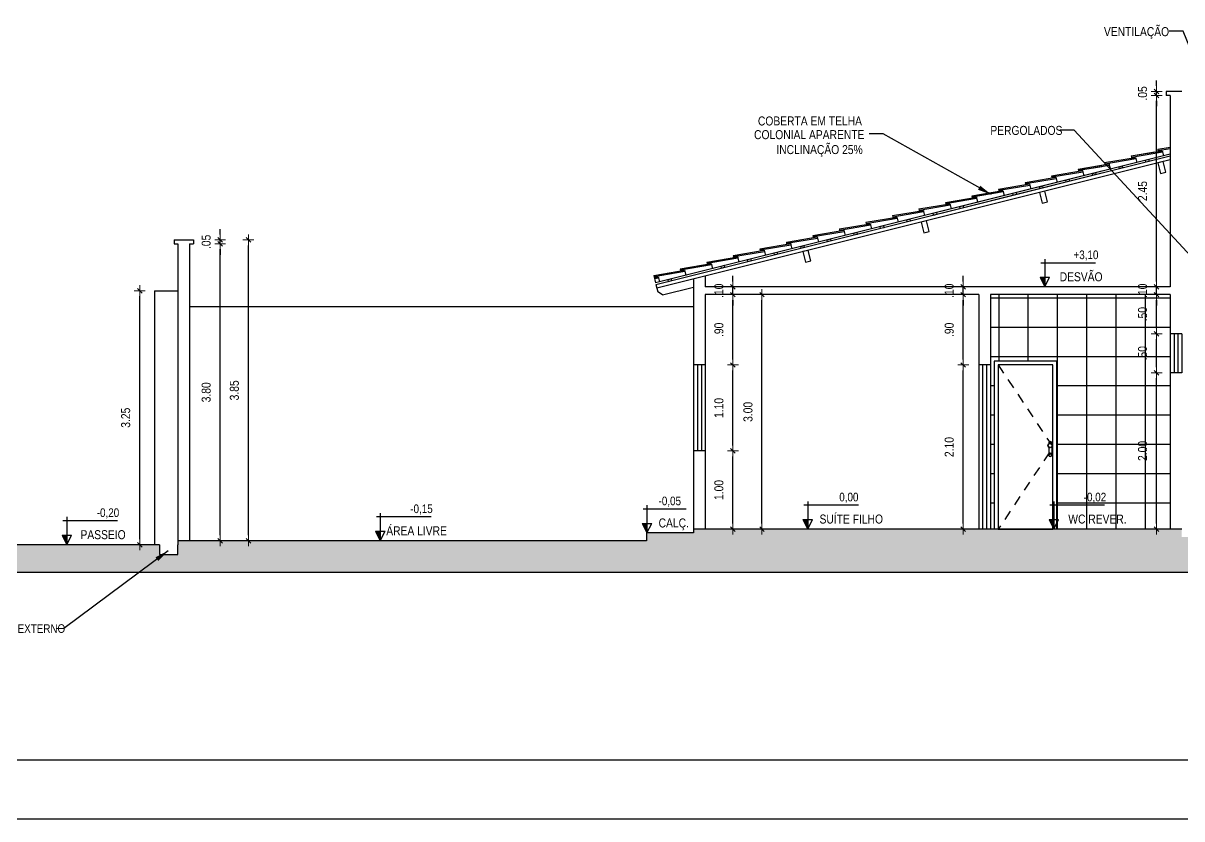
# Model space of a CAD drawing. Extents: x -415 to -176, y -135 to 749.
# Drawn here: x -387.87 to -373.03, y 704.33 to 714.51 of the extents above; entities that cross this region are included whole.
import ezdxf
from ezdxf.enums import TextEntityAlignment as Align

# ---------------------------------------------------------------- set-up
doc = ezdxf.new("R2010")
doc.units = 0
doc.header["$MEASUREMENT"] = 0
doc.header["$PDSIZE"] = -5
doc.linetypes.add('HIDDEN2', pattern=[0.1875, 0.125, -0.0625])
doc.layers.get('0').update_dxf_attribs({"linetype": 'CONTINUOUS'})
doc.layers.get('Defpoints').update_dxf_attribs({"linetype": 'CONTINUOUS'})
for name, color, linetype in [('A-PEN-08', 8, 'CONTINUOUS'), ('A-PEN-09', 9, 'CONTINUOUS'), ('E-pen-y', 2, 'CONTINUOUS'), ('E-txt-g', 3, 'CONTINUOUS'), ('TELHA', 3, 'CONTINUOUS'), ('TEXTO3', 4, 'CONTINUOUS')]:
    doc.layers.add(name, color=color, linetype=linetype)
for name, color, linetype, lineweight in [('E-Cta-W', 7, 'CONTINUOUS', 20), ('E-Pen-C', 4, 'CONTINUOUS', 15), ('E-Pen-G', 3, 'CONTINUOUS', 30), ('E-Txt-W', 7, 'CONTINUOUS', 20)]:
    doc.layers.add(name, color=color, linetype=linetype, lineweight=lineweight)
doc.styles.add('F2', font='swissc.ttf')
doc.styles.add('REG60', font='romans.shx', dxfattribs={"width": 0.8, "height": 0.15})
doc.styles.add('REG80', font='romans.shx', dxfattribs={"width": 0.8, "height": 0.2})
doc.dimstyles.new('DIMENSION-1', dxfattribs={"dimtxt": 0.11, "dimasz": 0.07, "dimexe": 1, "dimexo": 0, "dimgap": 0.12, "dimtad": 1, "dimzin": 7, "dimdsep": 46, "dimtxsty": 'F2', "dimblk1": 'TRACO', "dimblk2": 'TRACO', "dimsah": 1, "dimcen": 1, "dimse1": 1, "dimse2": 1, "dimclrd": 256, "dimclre": 256, "dimclrt": 6, "dimadec": 0, "dimazin": 0, "dimtfac": 1, "dimtix": 1, "dimtmove": 2, "dimatfit": 3, "dimldrblk": 'TRACO', "dimfxl": 1, "dimtolj": 1, "dimtzin": 0, "dimarcsym": 0})
doc.dimstyles.get("Standard").update_dxf_attribs({"dimtxt": 0.18, "dimasz": 0.18, "dimexe": 0.18, "dimexo": 0.0625, "dimgap": 0.09, "dimtad": 0, "dimtih": 1, "dimtoh": 1, "dimdec": 4, "dimzin": 0, "dimdsep": 46, "dimtxsty": 'Standard', "dimcen": 0.09, "dimadec": 0, "dimazin": 0, "dimtfac": 1, "dimtdec": 4, "dimtofl": 0, "dimtmove": 0, "dimatfit": 3, "dimfxl": 1, "dimtolj": 1, "dimtzin": 0, "dimarcsym": 0})

# ---------------------------------------------------------------- blocks, each defined once
blk = doc.blocks.new('TXT-AMB75')
at = {"layer": 'E-txt-g', "style": 'REG80', "width": 0.8, "flags": 8}
blk.add_attdef('TXT', text='', height=0.2, dxfattribs=at).set_placement((0.005, 0.296), align=Align.CENTER)
at = {"layer": 'E-Txt-W', "style": 'REG60', "width": 0.8, "flags": 8}
blk.add_attdef('TXT', text='', height=0.15, dxfattribs=at).set_placement((0.005, 0.027), align=Align.CENTER)
blk = doc.blocks.new('TRACO')
at = {"layer": 'E-Pen-C'}
for p, q in [((-1, 0), (1, 0)), ((0, 1), (0, -1))]:
    blk.add_line(p, q, dxfattribs=at)
at = {"layer": 'E-Pen-G'}
blk.add_line((-0.42, -0.42), (0.42, 0.42), dxfattribs=at)
blk = doc.blocks.new('*D476')
at = {"color": 4, "lineweight": -2}
blk.add_line((-385.344, 707.96), (-385.344, 711.62), dxfattribs=at)
at = {"layer": 'Defpoints', "color": 0, "linetype": 'Continuous'}
for p in [(-385.735, 711.69), (-385.344, 711.69), (-385.735, 707.89)]:
    blk.add_point(p, dxfattribs=at)
at = {"color": 4, "linetype": 'Continuous', "lineweight": -2, "xscale": 0.07, "yscale": 0.07, "zscale": 0.07}
for p, rotation in [((-385.344, 711.69), 90), ((-385.344, 707.89), 270)]:
    blk.add_blockref('TRACO', p, dxfattribs=dict(at, rotation=rotation))
at = {"color": 4, "linetype": 'Continuous', "insert": (-385.523, 709.79), "char_height": 0.115, "attachment_point": 5, "rotation": 90, "style": 'F2'}
blk.add_mtext('\\A1;3.80', dxfattribs=at)
blk = doc.blocks.new('*D477')
at = {"color": 4, "lineweight": -2}
for p, q in [((-385.344, 711.81), (-385.344, 711.88)), ((-385.344, 711.69), (-385.344, 711.74)), ((-385.344, 711.62), (-385.344, 711.55))]:
    blk.add_line(p, q, dxfattribs=at)
at = {"layer": 'Defpoints', "color": 0, "linetype": 'Continuous'}
for p in [(-385.685, 711.74), (-385.344, 711.74), (-385.735, 711.69)]:
    blk.add_point(p, dxfattribs=at)
at = {"color": 4, "linetype": 'Continuous', "lineweight": -2, "xscale": 0.07, "yscale": 0.07, "zscale": 0.07}
for p, rotation in [((-385.344, 711.74), 270), ((-385.344, 711.69), 90)]:
    blk.add_blockref('TRACO', p, dxfattribs=dict(at, rotation=rotation))
at = {"color": 4, "linetype": 'Continuous', "insert": (-385.523, 711.715), "char_height": 0.115, "attachment_point": 5, "rotation": 90, "style": 'F2'}
blk.add_mtext('\\A1;.05', dxfattribs=at)
blk = doc.blocks.new('*D478')
at = {"color": 4, "lineweight": -2}
blk.add_line((-384.983, 707.96), (-384.983, 711.67), dxfattribs=at)
at = {"layer": 'Defpoints', "color": 0, "linetype": 'Continuous'}
for p in [(-385.685, 711.74), (-384.983, 711.74), (-385.735, 707.89)]:
    blk.add_point(p, dxfattribs=at)
at = {"color": 4, "linetype": 'Continuous', "lineweight": -2, "xscale": 0.07, "yscale": 0.07, "zscale": 0.07}
for p, rotation in [((-384.983, 711.74), 90), ((-384.983, 707.89), 270)]:
    blk.add_blockref('TRACO', p, dxfattribs=dict(at, rotation=rotation))
at = {"color": 4, "linetype": 'Continuous', "insert": (-385.162, 709.815), "char_height": 0.115, "attachment_point": 5, "rotation": 90, "style": 'F2'}
blk.add_mtext('\\A1;3.85', dxfattribs=at)
blk = doc.blocks.new('*D479')
at = {"color": 4, "lineweight": -2}
blk.add_line((-386.374, 707.91), (-386.374, 711.02), dxfattribs=at)
at = {"layer": 'Defpoints', "color": 0, "linetype": 'Continuous'}
for p in [(-386.374, 711.09), (-386.185, 711.09), (-386.185, 707.84)]:
    blk.add_point(p, dxfattribs=at)
at = {"color": 4, "linetype": 'Continuous', "lineweight": -2, "xscale": 0.07, "yscale": 0.07, "zscale": 0.07}
for p, rotation in [((-386.374, 711.09), 90), ((-386.374, 707.84), 270)]:
    blk.add_blockref('TRACO', p, dxfattribs=dict(at, rotation=rotation))
at = {"color": 4, "linetype": 'Continuous', "insert": (-386.553, 709.465), "char_height": 0.115, "attachment_point": 5, "rotation": 90, "style": 'F2'}
blk.add_mtext('\\A1;3.25', dxfattribs=at)
blk = doc.blocks.new('*D480')
at = {"color": 4, "lineweight": -2}
blk.add_line((-378.781, 708.11), (-378.781, 708.97), dxfattribs=at)
at = {"layer": 'Defpoints', "color": 0, "linetype": 'Continuous'}
for p in [(-379.135, 709.04), (-378.781, 709.04), (-379.135, 708.04)]:
    blk.add_point(p, dxfattribs=at)
at = {"color": 4, "linetype": 'Continuous', "lineweight": -2, "xscale": 0.07, "yscale": 0.07, "zscale": 0.07}
for p, rotation in [((-378.781, 709.04), 90), ((-378.781, 708.04), 270)]:
    blk.add_blockref('TRACO', p, dxfattribs=dict(at, rotation=rotation))
at = {"color": 4, "linetype": 'Continuous', "insert": (-378.96, 708.54), "char_height": 0.115, "attachment_point": 5, "rotation": 90, "style": 'F2'}
blk.add_mtext('\\A1;1.00', dxfattribs=at)
blk = doc.blocks.new('*D481')
at = {"color": 4, "lineweight": -2}
blk.add_line((-378.781, 709.11), (-378.781, 710.07), dxfattribs=at)
at = {"layer": 'Defpoints', "color": 0, "linetype": 'Continuous'}
for p in [(-379.135, 710.14), (-378.781, 710.14), (-379.135, 709.04)]:
    blk.add_point(p, dxfattribs=at)
at = {"color": 4, "linetype": 'Continuous', "lineweight": -2, "xscale": 0.07, "yscale": 0.07, "zscale": 0.07}
for p, rotation in [((-378.781, 710.14), 90), ((-378.781, 709.04), 270)]:
    blk.add_blockref('TRACO', p, dxfattribs=dict(at, rotation=rotation))
at = {"color": 4, "linetype": 'Continuous', "insert": (-378.96, 709.59), "char_height": 0.115, "attachment_point": 5, "rotation": 90, "style": 'F2'}
blk.add_mtext('\\A1;1.10', dxfattribs=at)
blk = doc.blocks.new('*D482')
at = {"color": 4, "lineweight": -2}
blk.add_line((-378.781, 710.21), (-378.781, 710.97), dxfattribs=at)
at = {"layer": 'Defpoints', "color": 0, "linetype": 'Continuous'}
for p in [(-379.135, 711.04), (-378.781, 711.04), (-379.135, 710.14)]:
    blk.add_point(p, dxfattribs=at)
at = {"color": 4, "linetype": 'Continuous', "lineweight": -2, "xscale": 0.07, "yscale": 0.07, "zscale": 0.07}
for p, rotation in [((-378.781, 711.04), 90), ((-378.781, 710.14), 270)]:
    blk.add_blockref('TRACO', p, dxfattribs=dict(at, rotation=rotation))
at = {"color": 4, "linetype": 'Continuous', "insert": (-378.96, 710.59), "char_height": 0.115, "attachment_point": 5, "rotation": 90, "style": 'F2'}
blk.add_mtext('\\A1;.90', dxfattribs=at)
blk = doc.blocks.new('*D483')
at = {"color": 4, "lineweight": -2}
for p, q in [((-378.781, 711.21), (-378.781, 711.28)), ((-378.781, 711.04), (-378.781, 711.14)), ((-378.781, 710.97), (-378.781, 710.9))]:
    blk.add_line(p, q, dxfattribs=at)
at = {"layer": 'Defpoints', "color": 0, "linetype": 'Continuous'}
for p in [(-379.135, 711.14), (-378.781, 711.14), (-379.135, 711.04)]:
    blk.add_point(p, dxfattribs=at)
at = {"color": 4, "linetype": 'Continuous', "lineweight": -2, "xscale": 0.07, "yscale": 0.07, "zscale": 0.07}
for p, rotation in [((-378.781, 711.14), 270), ((-378.781, 711.04), 90)]:
    blk.add_blockref('TRACO', p, dxfattribs=dict(at, rotation=rotation))
at = {"color": 4, "linetype": 'Continuous', "insert": (-378.96, 711.09), "char_height": 0.115, "attachment_point": 5, "rotation": 90, "style": 'F2'}
blk.add_mtext('\\A1;.10', dxfattribs=at)
blk = doc.blocks.new('*D484')
at = {"color": 4, "lineweight": -2}
blk.add_line((-378.409, 708.11), (-378.409, 710.97), dxfattribs=at)
at = {"layer": 'Defpoints', "color": 0, "linetype": 'Continuous'}
for p in [(-379.135, 711.04), (-378.409, 711.04), (-379.135, 708.04)]:
    blk.add_point(p, dxfattribs=at)
at = {"color": 4, "linetype": 'Continuous', "lineweight": -2, "xscale": 0.07, "yscale": 0.07, "zscale": 0.07}
for p, rotation in [((-378.409, 711.04), 90), ((-378.409, 708.04), 270)]:
    blk.add_blockref('TRACO', p, dxfattribs=dict(at, rotation=rotation))
at = {"color": 4, "linetype": 'Continuous', "insert": (-378.588, 709.54), "char_height": 0.115, "attachment_point": 5, "rotation": 90, "style": 'F2'}
blk.add_mtext('\\A1;3.00', dxfattribs=at)
blk = doc.blocks.new('*D485')
at = {"color": 4, "lineweight": -2}
blk.add_line((-375.833, 708.11), (-375.833, 710.07), dxfattribs=at)
at = {"layer": 'Defpoints', "color": 0, "linetype": 'Continuous'}
for p in [(-375.833, 710.14), (-375.635, 710.14), (-375.635, 708.04)]:
    blk.add_point(p, dxfattribs=at)
at = {"color": 4, "linetype": 'Continuous', "lineweight": -2, "xscale": 0.07, "yscale": 0.07, "zscale": 0.07}
for p, rotation in [((-375.833, 710.14), 90), ((-375.833, 708.04), 270)]:
    blk.add_blockref('TRACO', p, dxfattribs=dict(at, rotation=rotation))
at = {"color": 4, "linetype": 'Continuous', "insert": (-376.012, 709.09), "char_height": 0.115, "attachment_point": 5, "rotation": 90, "style": 'F2'}
blk.add_mtext('\\A1;2.10', dxfattribs=at)
blk = doc.blocks.new('*D486')
at = {"color": 4, "lineweight": -2}
blk.add_line((-375.833, 710.21), (-375.833, 710.97), dxfattribs=at)
at = {"layer": 'Defpoints', "color": 0, "linetype": 'Continuous'}
for p in [(-375.833, 711.04), (-375.635, 711.04), (-375.635, 710.14)]:
    blk.add_point(p, dxfattribs=at)
at = {"color": 4, "linetype": 'Continuous', "lineweight": -2, "xscale": 0.07, "yscale": 0.07, "zscale": 0.07}
for p, rotation in [((-375.833, 711.04), 90), ((-375.833, 710.14), 270)]:
    blk.add_blockref('TRACO', p, dxfattribs=dict(at, rotation=rotation))
at = {"color": 4, "linetype": 'Continuous', "insert": (-376.012, 710.59), "char_height": 0.115, "attachment_point": 5, "rotation": 90, "style": 'F2'}
blk.add_mtext('\\A1;.90', dxfattribs=at)
blk = doc.blocks.new('*D487')
at = {"color": 4, "lineweight": -2}
for p, q in [((-375.833, 711.21), (-375.833, 711.28)), ((-375.833, 711.04), (-375.833, 711.14)), ((-375.833, 710.97), (-375.833, 710.9))]:
    blk.add_line(p, q, dxfattribs=at)
at = {"layer": 'Defpoints', "color": 0, "linetype": 'Continuous'}
for p in [(-375.833, 711.14), (-375.635, 711.14), (-375.635, 711.04)]:
    blk.add_point(p, dxfattribs=at)
at = {"color": 4, "linetype": 'Continuous', "lineweight": -2, "xscale": 0.07, "yscale": 0.07, "zscale": 0.07}
for p, rotation in [((-375.833, 711.14), 270), ((-375.833, 711.04), 90)]:
    blk.add_blockref('TRACO', p, dxfattribs=dict(at, rotation=rotation))
at = {"color": 4, "linetype": 'Continuous', "insert": (-376.012, 711.09), "char_height": 0.115, "attachment_point": 5, "rotation": 90, "style": 'F2'}
blk.add_mtext('\\A1;.10', dxfattribs=at)
blk = doc.blocks.new('*D488')
at = {"color": 4, "lineweight": -2}
blk.add_line((-373.358, 708.11), (-373.358, 709.97), dxfattribs=at)
at = {"layer": 'Defpoints', "color": 0, "linetype": 'Continuous'}
for p in [(-373.358, 710.04), (-373.185, 710.04), (-373.185, 708.04)]:
    blk.add_point(p, dxfattribs=at)
at = {"color": 4, "linetype": 'Continuous', "lineweight": -2, "xscale": 0.07, "yscale": 0.07, "zscale": 0.07}
for p, rotation in [((-373.358, 710.04), 90), ((-373.358, 708.04), 270)]:
    blk.add_blockref('TRACO', p, dxfattribs=dict(at, rotation=rotation))
at = {"color": 4, "linetype": 'Continuous', "insert": (-373.537, 709.04), "char_height": 0.115, "attachment_point": 5, "rotation": 90, "style": 'F2'}
blk.add_mtext('\\A1;2.00', dxfattribs=at)
blk = doc.blocks.new('*D489')
at = {"color": 4, "lineweight": -2}
blk.add_line((-373.358, 710.11), (-373.358, 710.47), dxfattribs=at)
at = {"layer": 'Defpoints', "color": 0, "linetype": 'Continuous'}
for p in [(-373.358, 710.54), (-373.185, 710.54), (-373.185, 710.04)]:
    blk.add_point(p, dxfattribs=at)
at = {"color": 4, "linetype": 'Continuous', "lineweight": -2, "xscale": 0.07, "yscale": 0.07, "zscale": 0.07}
for p, rotation in [((-373.358, 710.54), 90), ((-373.358, 710.04), 270)]:
    blk.add_blockref('TRACO', p, dxfattribs=dict(at, rotation=rotation))
at = {"color": 4, "linetype": 'Continuous', "insert": (-373.537, 710.29), "char_height": 0.115, "attachment_point": 5, "rotation": 90, "style": 'F2'}
blk.add_mtext('\\A1;.50', dxfattribs=at)
blk = doc.blocks.new('*D490')
at = {"color": 4, "lineweight": -2}
blk.add_line((-373.358, 710.61), (-373.358, 710.97), dxfattribs=at)
at = {"layer": 'Defpoints', "color": 0, "linetype": 'Continuous'}
for p in [(-373.358, 711.04), (-373.185, 711.04), (-373.185, 710.54)]:
    blk.add_point(p, dxfattribs=at)
at = {"color": 4, "linetype": 'Continuous', "lineweight": -2, "xscale": 0.07, "yscale": 0.07, "zscale": 0.07}
for p, rotation in [((-373.358, 711.04), 90), ((-373.358, 710.54), 270)]:
    blk.add_blockref('TRACO', p, dxfattribs=dict(at, rotation=rotation))
at = {"color": 4, "linetype": 'Continuous', "insert": (-373.537, 710.79), "char_height": 0.115, "attachment_point": 5, "rotation": 90, "style": 'F2'}
blk.add_mtext('\\A1;.50', dxfattribs=at)
blk = doc.blocks.new('*D491')
at = {"color": 4, "lineweight": -2}
for p, q in [((-373.358, 711.21), (-373.358, 711.28)), ((-373.358, 711.04), (-373.358, 711.14)), ((-373.358, 710.97), (-373.358, 710.9))]:
    blk.add_line(p, q, dxfattribs=at)
at = {"layer": 'Defpoints', "color": 0, "linetype": 'Continuous'}
for p in [(-373.358, 711.14), (-373.185, 711.14), (-373.185, 711.04)]:
    blk.add_point(p, dxfattribs=at)
at = {"color": 4, "linetype": 'Continuous', "lineweight": -2, "xscale": 0.07, "yscale": 0.07, "zscale": 0.07}
for p, rotation in [((-373.358, 711.14), 270), ((-373.358, 711.04), 90)]:
    blk.add_blockref('TRACO', p, dxfattribs=dict(at, rotation=rotation))
at = {"color": 4, "linetype": 'Continuous', "insert": (-373.537, 711.09), "char_height": 0.115, "attachment_point": 5, "rotation": 90, "style": 'F2'}
blk.add_mtext('\\A1;.10', dxfattribs=at)
blk = doc.blocks.new('*D492')
at = {"color": 4, "lineweight": -2}
blk.add_line((-373.358, 711.21), (-373.358, 713.52), dxfattribs=at)
at = {"layer": 'Defpoints', "color": 0, "linetype": 'Continuous'}
for p in [(-373.358, 713.59), (-373.235, 713.59), (-373.185, 711.14)]:
    blk.add_point(p, dxfattribs=at)
at = {"color": 4, "linetype": 'Continuous', "lineweight": -2, "xscale": 0.07, "yscale": 0.07, "zscale": 0.07}
for p, rotation in [((-373.358, 713.59), 90), ((-373.358, 711.14), 270)]:
    blk.add_blockref('TRACO', p, dxfattribs=dict(at, rotation=rotation))
at = {"color": 4, "linetype": 'Continuous', "insert": (-373.537, 712.365), "char_height": 0.115, "attachment_point": 5, "rotation": 90, "style": 'F2'}
blk.add_mtext('\\A1;2.45', dxfattribs=at)
blk = doc.blocks.new('*D493')
at = {"color": 4, "lineweight": -2}
for p, q in [((-373.358, 713.71), (-373.358, 713.78)), ((-373.358, 713.59), (-373.358, 713.64)), ((-373.358, 713.52), (-373.358, 713.45))]:
    blk.add_line(p, q, dxfattribs=at)
at = {"layer": 'Defpoints', "color": 0, "linetype": 'Continuous'}
for p in [(-373.358, 713.64), (-373.235, 713.64), (-373.235, 713.59)]:
    blk.add_point(p, dxfattribs=at)
at = {"color": 4, "linetype": 'Continuous', "lineweight": -2, "xscale": 0.07, "yscale": 0.07, "zscale": 0.07}
for p, rotation in [((-373.358, 713.64), 270), ((-373.358, 713.59), 90)]:
    blk.add_blockref('TRACO', p, dxfattribs=dict(at, rotation=rotation))
at = {"color": 4, "linetype": 'Continuous', "insert": (-373.537, 713.615), "char_height": 0.115, "attachment_point": 5, "rotation": 90, "style": 'F2'}
blk.add_mtext('\\A1;.05', dxfattribs=at)

msp = doc.modelspace()

# ---------------------------------------------------------------- hatches: boundary and pattern name
h = msp.add_hatch()
h.set_pattern_fill('ANSI37,_O', color=8, scale=3, angle=45)
h.set_pattern_definition([(90, (0, 0), (-0.375, 6e-17), []), (180, (0, 0), (-6e-17, -0.375), [])])
h.paths.add_polyline_path([(-373.185, 710.54), (-373.185, 711.04), (-375.485, 711.04), (-375.485, 710.14), (-375.485, 708.04), (-375.435, 708.04), (-375.435, 710.19), (-374.635, 710.19), (-374.635, 708.162), (-374.612, 708.162), (-374.635, 708.116), (-374.635, 708.04), (-373.185, 708.04), (-373.185, 710.04)])
h.paths.add_polyline_path([(-374.492, 708.078), (-373.739, 708.078), (-373.739, 708.259), (-374.492, 708.259)], flags=24)
h.paths.add_polyline_path([(-374.331, 708.34), (-373.962, 708.34), (-373.962, 708.538), (-374.331, 708.538)], flags=24)
h.paths.add_polyline_path([(-373.416, 708.877), (-373.416, 709.202), (-373.657, 709.202), (-373.657, 708.877)], flags=24)
h.paths.add_polyline_path([(-373.416, 710.163), (-373.416, 710.411), (-373.657, 710.411), (-373.657, 710.163)], flags=24)
h.paths.add_polyline_path([(-373.416, 710.663), (-373.416, 710.911), (-373.657, 710.911), (-373.657, 710.663)], flags=24)
h.paths.add_polyline_path([(-373.416, 710.963), (-373.416, 711.211), (-373.657, 711.211), (-373.657, 710.963)], flags=9)
at = {"layer": 'A-PEN-09'}
h = msp.add_hatch(dxfattribs=at)
h.set_pattern_fill('ANSI38', color=8, scale=0.25, style=0)
h.set_pattern_definition([(45, (41.495257, 135.842973), (-0.0220970869, 0.0220970869), []), (135, (41.495257, 135.842973), (-0.0662912607, 0.0220970869), [0.078125, -0.046875])])
h.paths.add_polyline_path([(-385.885, 707.89), (-385.885, 707.716), (-386.12, 707.716), (-386.12, 707.84), (-388.685, 707.84), (-388.685, 707.74), (-393.685, 707.74), (-393.685, 707.59), (-394.466, 707.59), (-394.466, 707.49), (-360.69, 707.49), (-360.69, 707.89), (-364.585, 707.89), (-364.585, 707.99), (-365.185, 707.99), (-365.185, 708.04), (-372.035, 708.04), (-372.035, 707.94), (-373.035, 707.94), (-373.035, 708.04), (-379.285, 708.04), (-379.298, 707.99), (-379.885, 707.99), (-379.885, 707.89)])

# ---------------------------------------------------------------- linework, layer by layer
for p, q in [((-374.838, 711.449), (-374.139, 711.449)), ((-374.788, 711.495), (-374.788, 711.14)), ((-374.849, 711.262), (-374.788, 711.14)), ((-374.849, 711.262), (-374.727, 711.262)), ((-374.788, 711.14), (-374.727, 711.262)), ((-379.881, 708.345), (-379.881, 707.99)), ((-377.874, 708.349), (-377.174, 708.349)), ((-377.824, 708.395), (-377.824, 708.04)), ((-374.723, 708.349), (-374.024, 708.349)), ((-374.673, 708.395), (-374.673, 708.04)), ((-387.307, 708.195), (-387.307, 707.84)), ((-383.344, 708.199), (-382.644, 708.199)), ((-383.294, 708.245), (-383.294, 707.89)), ((-379.93, 708.299), (-379.38, 708.299)), ((-387.356, 708.149), (-386.657, 708.149)), ((-379.942, 708.112), (-379.881, 707.99)), ((-379.942, 708.112), (-379.82, 708.112)), ((-379.881, 707.99), (-379.82, 708.112)), ((-377.885, 708.162), (-377.824, 708.04)), ((-377.885, 708.162), (-377.763, 708.162)), ((-377.824, 708.04), (-377.763, 708.162)), ((-374.734, 708.162), (-374.673, 708.04)), ((-374.734, 708.162), (-374.612, 708.162)), ((-374.673, 708.04), (-374.612, 708.162)), ((-387.368, 707.962), (-387.307, 707.84)), ((-387.368, 707.962), (-387.246, 707.962)), ((-387.307, 707.84), (-387.246, 707.962)), ((-383.355, 708.012), (-383.294, 707.89)), ((-383.355, 708.012), (-383.233, 708.012)), ((-383.294, 707.89), (-383.233, 708.012))]:
    msp.add_line(p, q)
at = {"color": 8, "linetype": 'Continuous'}
msp.add_line((-394.466, 707.49), (-360.69, 707.49), dxfattribs=at)
at = {"color": 2}
msp.add_lwpolyline([(-414.88, 704.332), (-345.8, 704.332), (-345.8, 748.882), (-414.88, 748.882)], close=True, dxfattribs=at)
at = {"color": 5, "linetype": 'Continuous'}
msp.add_lwpolyline([(-413.005, 748.132), (-346.55, 748.132), (-346.55, 705.082), (-413.005, 705.082)], close=True, dxfattribs=at)
for points in [[(-374.849, 711.262), (-374.788, 711.262), (-374.788, 711.14)], [(-379.942, 708.112), (-379.881, 708.112), (-379.881, 707.99)], [(-377.885, 708.162), (-377.824, 708.162), (-377.824, 708.04)], [(-374.734, 708.162), (-374.673, 708.162), (-374.673, 708.04)], [(-387.368, 707.962), (-387.307, 707.962), (-387.307, 707.84)], [(-383.355, 708.012), (-383.294, 708.012), (-383.294, 707.89)]]:
    msp.add_solid(points)
at = {"layer": 'A-PEN-08', "ltscale": 0.3}
msp.add_line((-379.681, 711.037), (-379.285, 711.136), dxfattribs=at)
at = {"layer": 'A-PEN-08'}
for p in [(-379.754, 711.122), (-379.681, 711.037)]:
    msp.add_line(p, (-379.742, 711.074), dxfattribs=at)
at = {"layer": 'E-pen-y'}
for p, q in [((-373.185, 712.765), (-379.754, 711.122)), ((-376.116, 712.083), (-373.185, 712.816)), ((-373.185, 712.765), (-376.104, 712.035)), ((-379.766, 711.171), (-374.06, 712.597)), ((-379.766, 711.171), (-379.754, 711.122))]:
    msp.add_line(p, q, dxfattribs=at)
for points in [[(-373.275, 712.742), (-373.343, 712.725), (-373.309, 712.589), (-373.241, 712.606)], [(-374.789, 712.364), (-374.857, 712.347), (-374.823, 712.211), (-374.755, 712.228)], [(-376.303, 711.985), (-376.371, 711.968), (-376.337, 711.832), (-376.269, 711.849)], [(-377.817, 711.606), (-377.885, 711.59), (-377.851, 711.454), (-377.783, 711.471)]]:
    msp.add_lwpolyline(points, close=True, dxfattribs=at)
at = {"layer": 'TELHA', "color": 7, "linetype": 'Continuous'}
for p, q in [((-373.344, 712.9), (-373.185, 712.927)), ((-373.34, 712.886), (-373.185, 712.912)), ((-373.185, 712.837), (-376.121, 712.103)), ((-374.023, 712.73), (-373.627, 712.797)), ((-374.023, 712.73), (-373.627, 712.797)), ((-374.019, 712.716), (-373.623, 712.782)), ((-374.019, 712.716), (-373.623, 712.782)), ((-373.683, 712.815), (-373.288, 712.882)), ((-373.683, 712.815), (-373.381, 712.866)), ((-373.683, 712.815), (-373.68, 712.801)), ((-373.683, 712.815), (-373.68, 712.801)), ((-373.68, 712.801), (-373.284, 712.867)), ((-373.68, 712.801), (-373.381, 712.851)), ((-373.68, 712.801), (-373.677, 712.789)), ((-373.68, 712.801), (-373.677, 712.789)), ((-373.627, 712.797), (-373.623, 712.782)), ((-373.627, 712.797), (-373.623, 712.782)), ((-373.627, 712.797), (-373.623, 712.782)), ((-373.627, 712.797), (-373.623, 712.782)), ((-373.623, 712.782), (-373.61, 712.73)), ((-373.623, 712.782), (-373.61, 712.73)), ((-373.623, 712.782), (-373.61, 712.73)), ((-373.623, 712.782), (-373.61, 712.73)), ((-373.344, 712.9), (-373.34, 712.886)), ((-373.34, 712.886), (-373.337, 712.874)), ((-373.288, 712.882), (-373.284, 712.867)), ((-373.284, 712.867), (-373.271, 712.815)), ((-374.06, 712.618), (-379.771, 711.19)), ((-374.702, 712.561), (-374.306, 712.627)), ((-374.702, 712.561), (-374.306, 712.627)), ((-374.362, 712.646), (-373.967, 712.712)), ((-374.362, 712.646), (-374.06, 712.696)), ((-374.362, 712.646), (-374.359, 712.631)), ((-374.362, 712.646), (-374.359, 712.631)), ((-374.359, 712.631), (-373.963, 712.698)), ((-374.359, 712.631), (-374.06, 712.681)), ((-374.359, 712.631), (-374.356, 712.619)), ((-374.359, 712.631), (-374.356, 712.619)), ((-374.306, 712.627), (-374.303, 712.613)), ((-374.306, 712.627), (-374.303, 712.613)), ((-374.306, 712.627), (-374.303, 712.613)), ((-374.306, 712.627), (-374.303, 712.613)), ((-374.023, 712.73), (-374.019, 712.716)), ((-374.023, 712.73), (-374.019, 712.716)), ((-374.019, 712.716), (-374.016, 712.704)), ((-374.019, 712.716), (-374.016, 712.704)), ((-373.967, 712.712), (-373.963, 712.698)), ((-373.967, 712.712), (-373.963, 712.698)), ((-373.963, 712.698), (-373.95, 712.646)), ((-373.963, 712.698), (-373.95, 712.646)), ((-375.041, 712.476), (-374.646, 712.542)), ((-375.041, 712.476), (-375.038, 712.461)), ((-375.038, 712.461), (-374.642, 712.528)), ((-374.702, 712.561), (-374.698, 712.546)), ((-374.702, 712.561), (-374.698, 712.546)), ((-374.698, 712.546), (-374.303, 712.613)), ((-374.698, 712.546), (-374.303, 712.613)), ((-374.698, 712.546), (-374.695, 712.534)), ((-374.698, 712.546), (-374.695, 712.534)), ((-374.646, 712.542), (-374.642, 712.528)), ((-374.646, 712.542), (-374.642, 712.528)), ((-374.642, 712.528), (-374.629, 712.476)), ((-374.642, 712.528), (-374.629, 712.476)), ((-374.303, 712.613), (-374.29, 712.561)), ((-374.303, 712.613), (-374.29, 712.561)), ((-374.303, 712.613), (-374.29, 712.561)), ((-374.303, 712.613), (-374.29, 712.561)), ((-375.721, 712.306), (-375.325, 712.373)), ((-375.717, 712.291), (-375.321, 712.358)), ((-375.381, 712.391), (-374.985, 712.457)), ((-375.381, 712.391), (-375.377, 712.376)), ((-375.377, 712.376), (-374.982, 712.443)), ((-375.377, 712.376), (-375.374, 712.364)), ((-375.325, 712.373), (-375.321, 712.358)), ((-375.321, 712.358), (-375.308, 712.306)), ((-375.038, 712.461), (-375.035, 712.449)), ((-374.985, 712.457), (-374.982, 712.443)), ((-374.985, 712.457), (-374.982, 712.443)), ((-374.982, 712.443), (-374.969, 712.391)), ((-374.982, 712.443), (-374.969, 712.391)), ((-376.4, 712.136), (-376.004, 712.203)), ((-376.396, 712.122), (-376, 712.188)), ((-376.06, 712.221), (-375.664, 712.288)), ((-376.06, 712.221), (-376.056, 712.206)), ((-376.056, 712.206), (-375.661, 712.273)), ((-376.056, 712.206), (-376.053, 712.194)), ((-376.004, 712.203), (-376, 712.188)), ((-376.004, 712.203), (-376, 712.188)), ((-376, 712.188), (-375.987, 712.136)), ((-376, 712.188), (-375.987, 712.136)), ((-375.721, 712.306), (-375.717, 712.291)), ((-375.717, 712.291), (-375.714, 712.279)), ((-375.664, 712.288), (-375.661, 712.273)), ((-375.664, 712.288), (-375.661, 712.273)), ((-375.664, 712.288), (-375.661, 712.273)), ((-375.664, 712.288), (-375.661, 712.273)), ((-375.664, 712.288), (-375.661, 712.273)), ((-375.661, 712.273), (-375.648, 712.221)), ((-375.661, 712.273), (-375.648, 712.221)), ((-375.661, 712.273), (-375.648, 712.221)), ((-375.661, 712.273), (-375.648, 712.221)), ((-375.661, 712.273), (-375.648, 712.221)), ((-377.079, 711.966), (-376.683, 712.033)), ((-376.739, 712.051), (-376.343, 712.118)), ((-376.739, 712.051), (-376.735, 712.037)), ((-376.736, 712.037), (-376.34, 712.103)), ((-376.735, 712.037), (-376.732, 712.025)), ((-376.683, 712.033), (-376.679, 712.018)), ((-376.683, 712.033), (-376.679, 712.018)), ((-376.4, 712.136), (-376.396, 712.121)), ((-376.396, 712.121), (-376.393, 712.109)), ((-376.343, 712.118), (-376.34, 712.103)), ((-376.34, 712.103), (-376.327, 712.051)), ((-377.418, 711.881), (-377.023, 711.948)), ((-377.418, 711.881), (-377.415, 711.867)), ((-377.415, 711.867), (-377.019, 711.933)), ((-377.079, 711.966), (-377.075, 711.952)), ((-377.075, 711.952), (-376.679, 712.018)), ((-377.075, 711.952), (-377.072, 711.94)), ((-377.023, 711.948), (-377.019, 711.933)), ((-377.019, 711.933), (-377.006, 711.881)), ((-376.679, 712.018), (-376.666, 711.966)), ((-376.679, 712.018), (-376.666, 711.966)), ((-378.097, 711.712), (-377.702, 711.778)), ((-378.094, 711.697), (-377.698, 711.764)), ((-377.758, 711.797), (-377.362, 711.863)), ((-377.758, 711.797), (-377.754, 711.782)), ((-377.754, 711.782), (-377.358, 711.849)), ((-377.754, 711.782), (-377.751, 711.77)), ((-377.702, 711.778), (-377.698, 711.764)), ((-377.702, 711.778), (-377.698, 711.764)), ((-377.698, 711.764), (-377.685, 711.712)), ((-377.698, 711.764), (-377.685, 711.712)), ((-377.415, 711.867), (-377.412, 711.855)), ((-377.362, 711.863), (-377.358, 711.849)), ((-377.362, 711.863), (-377.358, 711.849)), ((-377.362, 711.863), (-377.358, 711.849)), ((-377.362, 711.863), (-377.358, 711.849)), ((-377.362, 711.863), (-377.358, 711.849)), ((-377.358, 711.849), (-377.345, 711.797)), ((-377.358, 711.849), (-377.345, 711.797)), ((-377.358, 711.849), (-377.345, 711.797)), ((-377.358, 711.849), (-377.345, 711.797)), ((-377.358, 711.849), (-377.345, 711.797)), ((-378.776, 711.542), (-378.381, 711.608)), ((-378.773, 711.527), (-378.377, 711.594)), ((-378.437, 711.627), (-378.041, 711.693)), ((-378.437, 711.627), (-378.433, 711.612)), ((-378.433, 711.612), (-378.038, 711.679)), ((-378.433, 711.612), (-378.43, 711.6)), ((-378.381, 711.608), (-378.377, 711.594)), ((-378.381, 711.608), (-378.377, 711.594)), ((-378.377, 711.594), (-378.364, 711.542)), ((-378.377, 711.594), (-378.364, 711.542)), ((-378.097, 711.712), (-378.094, 711.697)), ((-378.094, 711.697), (-378.091, 711.685)), ((-378.041, 711.693), (-378.038, 711.679)), ((-378.038, 711.679), (-378.025, 711.627)), ((-379.456, 711.372), (-379.06, 711.439)), ((-379.116, 711.457), (-378.72, 711.524)), ((-379.116, 711.457), (-379.112, 711.442)), ((-379.112, 711.442), (-378.717, 711.509)), ((-379.112, 711.442), (-379.109, 711.43)), ((-379.06, 711.439), (-379.056, 711.424)), ((-379.06, 711.439), (-379.056, 711.424)), ((-379.06, 711.439), (-379.056, 711.424)), ((-379.06, 711.439), (-379.056, 711.424)), ((-379.06, 711.439), (-379.056, 711.424)), ((-378.776, 711.542), (-378.773, 711.527)), ((-378.773, 711.527), (-378.77, 711.515)), ((-378.72, 711.524), (-378.717, 711.509)), ((-378.717, 711.509), (-378.704, 711.457)), ((-379.795, 711.287), (-379.399, 711.354)), ((-379.795, 711.287), (-379.771, 711.19)), ((-379.791, 711.273), (-379.396, 711.339)), ((-379.456, 711.372), (-379.452, 711.357)), ((-379.452, 711.358), (-379.056, 711.424)), ((-379.452, 711.357), (-379.449, 711.345)), ((-379.399, 711.354), (-379.396, 711.339)), ((-379.399, 711.354), (-379.396, 711.339)), ((-379.396, 711.339), (-379.383, 711.287)), ((-379.396, 711.339), (-379.383, 711.287)), ((-379.056, 711.424), (-379.043, 711.372)), ((-379.056, 711.424), (-379.043, 711.372)), ((-379.056, 711.424), (-379.043, 711.372)), ((-379.056, 711.424), (-379.043, 711.372)), ((-379.056, 711.424), (-379.043, 711.372)), ((-379.788, 711.261), (-379.739, 711.269)), ((-379.785, 711.246), (-379.735, 711.254)), ((-379.739, 711.269), (-379.735, 711.254)), ((-379.735, 711.254), (-379.722, 711.202))]:
    msp.add_line(p, q, dxfattribs=at)
for points in [[(-373.451, 712.75), (-373.455, 712.769), (-373.504, 712.757), (-373.499, 712.738)], [(-373.451, 712.75), (-373.455, 712.769), (-373.504, 712.757), (-373.499, 712.738)], [(-373.79, 712.665), (-373.795, 712.684), (-373.843, 712.672), (-373.839, 712.653)], [(-373.79, 712.665), (-373.795, 712.684), (-373.843, 712.672), (-373.839, 712.653)], [(-374.469, 712.495), (-374.474, 712.515), (-374.523, 712.502), (-374.518, 712.483)], [(-374.469, 712.495), (-374.474, 712.515), (-374.523, 712.502), (-374.518, 712.483)], [(-374.13, 712.58), (-374.134, 712.599), (-374.183, 712.587), (-374.178, 712.568)], [(-374.13, 712.58), (-374.134, 712.599), (-374.183, 712.587), (-374.178, 712.568)], [(-375.148, 712.325), (-375.153, 712.345), (-375.202, 712.333), (-375.197, 712.313)], [(-374.809, 712.41), (-374.814, 712.43), (-374.862, 712.417), (-374.857, 712.398)], [(-375.827, 712.156), (-375.832, 712.175), (-375.881, 712.163), (-375.876, 712.143)], [(-376.167, 712.071), (-376.172, 712.09), (-376.22, 712.078), (-376.215, 712.059)], [(-376.846, 711.901), (-376.851, 711.92), (-376.899, 711.908), (-376.895, 711.889)], [(-376.506, 711.986), (-376.511, 712.005), (-376.56, 711.993), (-376.555, 711.974)], [(-377.525, 711.731), (-377.53, 711.75), (-377.578, 711.738), (-377.574, 711.719)], [(-377.186, 711.816), (-377.19, 711.835), (-377.239, 711.823), (-377.234, 711.804)], [(-378.204, 711.561), (-378.209, 711.581), (-378.258, 711.569), (-378.253, 711.549)], [(-377.865, 711.646), (-377.87, 711.666), (-377.918, 711.653), (-377.913, 711.634)], [(-378.544, 711.476), (-378.549, 711.496), (-378.597, 711.484), (-378.592, 711.464)], [(-378.883, 711.391), (-378.888, 711.411), (-378.937, 711.399), (-378.932, 711.379)], [(-379.562, 711.222), (-379.567, 711.241), (-379.616, 711.229), (-379.611, 711.21)]]:
    msp.add_lwpolyline(points, close=True, dxfattribs=at)
at = {"layer": 'TEXTO3', "color": 5}
for p, q in [((-373.035, 713.64), (-373.235, 713.64)), ((-373.235, 713.64), (-373.235, 713.59)), ((-373.185, 713.59), (-373.235, 713.59)), ((-373.185, 713.59), (-373.235, 713.59)), ((-373.185, 713.59), (-373.185, 711.14)), ((-385.935, 711.74), (-385.685, 711.74)), ((-385.935, 711.74), (-385.935, 711.69)), ((-385.685, 711.74), (-385.685, 711.69)), ((-385.935, 711.69), (-385.885, 711.69)), ((-385.885, 711.69), (-385.885, 707.89)), ((-385.735, 711.69), (-385.735, 707.89)), ((-385.735, 711.69), (-385.685, 711.69)), ((-379.285, 711.24), (-379.285, 710.14)), ((-379.135, 711.277), (-379.135, 711.14)), ((-373.185, 711.14), (-379.135, 711.14)), ((-379.135, 711.04), (-379.135, 710.14)), ((-375.635, 711.04), (-379.135, 711.04)), ((-375.635, 711.04), (-375.635, 710.14)), ((-375.485, 711.04), (-375.485, 710.14)), ((-373.185, 711.04), (-375.485, 711.04)), ((-373.185, 711.04), (-373.185, 710.54)), ((-373.035, 710.54), (-373.185, 710.54)), ((-379.135, 710.14), (-379.285, 710.14)), ((-375.485, 710.14), (-375.635, 710.14)), ((-373.185, 710.04), (-373.185, 708.04)), ((-373.035, 710.04), (-373.185, 710.04)), ((-379.285, 709.04), (-379.285, 708.04)), ((-379.135, 709.04), (-379.285, 709.04)), ((-379.135, 709.04), (-379.135, 708.04))]:
    msp.add_line(p, q, dxfattribs=at)
at = {"layer": 'TEXTO3', "color": 6}
for q in [(-386.185, 707.84), (-385.885, 711.09)]:
    msp.add_line((-386.185, 711.09), q, dxfattribs=at)
at = {"layer": 'TEXTO3', "color": 8}
for p, q in [((-385.735, 710.89), (-379.285, 710.89)), ((-373.185, 710.54), (-373.185, 710.04)), ((-373.035, 710.54), (-373.035, 710.04)), ((-379.285, 710.14), (-379.285, 709.04)), ((-379.135, 710.14), (-379.135, 709.04)), ((-375.635, 710.14), (-375.635, 708.04)), ((-375.485, 710.14), (-375.485, 708.04)), ((-374.739, 709.143), (-374.739, 709.133)), ((-374.739, 709.088), (-374.739, 708.987)), ((-374.699, 709.143), (-374.699, 709.133)), ((-374.699, 709.088), (-374.699, 708.987)), ((-374.709, 709.004), (-374.729, 709.004)), ((-374.72, 709.004), (-374.72, 709.004)), ((-374.719, 708.994), (-374.719, 709.014))]:
    msp.add_line(p, q, dxfattribs=at)
at = {"layer": 'TEXTO3', "color": 7}
for p, q in [((-373.135, 710.54), (-373.135, 710.04)), ((-373.085, 710.54), (-373.085, 710.04)), ((-379.235, 710.14), (-379.235, 709.04)), ((-379.185, 710.14), (-379.185, 709.04)), ((-375.585, 710.14), (-375.585, 708.04)), ((-375.535, 710.14), (-375.535, 708.04))]:
    msp.add_line(p, q, dxfattribs=at)
at = {"layer": 'TEXTO3', "color": 1}
for p, q in [((-373.035, 708.04), (-379.285, 708.04)), ((-379.285, 708.04), (-379.285, 707.99)), ((-379.885, 707.89), (-385.885, 707.89)), ((-385.885, 707.89), (-385.885, 707.84)), ((-379.885, 707.99), (-379.885, 707.89)), ((-379.285, 707.99), (-379.885, 707.99)), ((-386.12, 707.84), (-388.685, 707.84))]:
    msp.add_line(p, q, dxfattribs=at)
at = {"layer": 'TEXTO3', "color": 8}
msp.add_lwpolyline([(-374.635, 708.04), (-374.635, 710.19), (-375.435, 710.19), (-375.435, 708.04)], dxfattribs=at)
at = {"layer": 'TEXTO3', "color": 7}
msp.add_lwpolyline([(-374.685, 710.14), (-375.385, 710.14), (-375.385, 708.04), (-374.685, 708.04)], close=True, dxfattribs=at)
at = {"layer": 'TEXTO3', "color": 8, "linetype": 'HIDDEN2', "flags": 128}
msp.add_lwpolyline([(-375.385, 710.14), (-374.685, 709.09), (-375.385, 708.04)], dxfattribs=at)
at = {"layer": 'TEXTO3', "color": 1}
msp.add_lwpolyline([(-386.12, 707.84), (-386.12, 707.716), (-385.885, 707.716), (-385.885, 707.84)], dxfattribs=at)
at = {"layer": 'TEXTO3', "color": 8}
for centre, radius in [((-374.719, 709.111), 0.03), ((-374.719, 709.111), 0.025), ((-374.719, 709.004), 0.01)]:
    msp.add_circle(centre, radius, dxfattribs=at)
for centre, start, end in [((-374.719, 709.141), 6.4232, 173.5768), ((-374.719, 708.989), 186.4232, 353.5768)]:
    msp.add_arc(centre, 0.0201, start, end, dxfattribs=at)

# ---------------------------------------------------------------- block references
ref = msp.add_blockref('TXT-AMB75', (-374.265, 711.278), dxfattribs=dict(xscale=0.7290000000000001, yscale=0.7290000000000001, zscale=0.7290000000000001))
ref.add_attrib('TXT', '+3,10', dxfattribs={"layer": 'E-txt-g', "color": 2, "height": 0.11, "style": 'F2'}).set_placement((-374.262, 711.495), align=Align.CENTER)
at = {"color": 8}
ref = msp.add_blockref('TXT-AMB75', (-374.328, 710.995), dxfattribs=dict(at, xscale=0.7290000000000001, yscale=0.7290000000000001, zscale=0.7290000000000001))
ref.add_attrib('TXT', 'DESVÃO', dxfattribs={"layer": 'E-txt-g', "color": 2, "height": 0.115, "style": 'F2'}).set_placement((-374.324, 711.211), align=Align.CENTER)
ref = msp.add_blockref('TXT-AMB75', (-377.3, 708.178), dxfattribs=dict(xscale=0.7290000000000001, yscale=0.7290000000000001, zscale=0.7290000000000001))
ref.add_attrib('TXT', '0,00', dxfattribs={"layer": 'E-txt-g', "color": 2, "height": 0.11, "style": 'F2'}).set_placement((-377.297, 708.395), align=Align.CENTER)
ref = msp.add_blockref('TXT-AMB75', (-374.149, 708.178), dxfattribs=dict(xscale=0.7290000000000001, yscale=0.7290000000000001, zscale=0.7290000000000001))
ref.add_attrib('TXT', '-0,02', dxfattribs={"layer": 'E-txt-g', "color": 2, "height": 0.11, "style": 'F2'}).set_placement((-374.147, 708.395), align=Align.CENTER)
ref = msp.add_blockref('TXT-AMB75', (-382.77, 708.028), dxfattribs=dict(xscale=0.7290000000000001, yscale=0.7290000000000001, zscale=0.7290000000000001))
ref.add_attrib('TXT', '-0,15', dxfattribs={"layer": 'E-txt-g', "color": 2, "height": 0.11, "style": 'F2'}).set_placement((-382.767, 708.245), align=Align.CENTER)
ref = msp.add_blockref('TXT-AMB75', (-379.592, 708.128), dxfattribs=dict(xscale=0.7290000000000001, yscale=0.7290000000000001, zscale=0.7290000000000001))
ref.add_attrib('TXT', '-0,05', dxfattribs={"layer": 'E-txt-g', "color": 2, "height": 0.11, "style": 'F2'}).set_placement((-379.589, 708.345), align=Align.CENTER)
ref = msp.add_blockref('TXT-AMB75', (-386.783, 707.978), dxfattribs=dict(xscale=0.7290000000000001, yscale=0.7290000000000001, zscale=0.7290000000000001))
ref.add_attrib('TXT', '-0,20', dxfattribs={"layer": 'E-txt-g', "color": 2, "height": 0.11, "style": 'F2'}).set_placement((-386.78, 708.195), align=Align.CENTER)
ref = msp.add_blockref('TXT-AMB75', (-379.542, 707.845), dxfattribs=dict(at, xscale=0.7290000000000001, yscale=0.7290000000000001, zscale=0.7290000000000001))
ref.add_attrib('TXT', 'CALÇ.', dxfattribs={"layer": 'E-txt-g', "color": 2, "height": 0.115, "style": 'F2'}).set_placement((-379.538, 708.061), align=Align.CENTER)
ref = msp.add_blockref('TXT-AMB75', (-377.27, 707.895), dxfattribs=dict(at, xscale=0.7290000000000001, yscale=0.7290000000000001, zscale=0.7290000000000001))
ref.add_attrib('TXT', 'SUÍTE FILHO', dxfattribs={"layer": 'E-txt-g', "color": 2, "height": 0.115, "style": 'F2'}).set_placement((-377.266, 708.111), align=Align.CENTER)
ref = msp.add_blockref('TXT-AMB75', (-374.119, 707.895), dxfattribs=dict(at, xscale=0.7290000000000001, yscale=0.7290000000000001, zscale=0.7290000000000001))
ref.add_attrib('TXT', 'WC REVER.', dxfattribs={"layer": 'E-txt-g', "color": 2, "height": 0.115, "style": 'F2'}).set_placement((-374.115, 708.111), align=Align.CENTER)
ref = msp.add_blockref('TXT-AMB75', (-386.847, 707.695), dxfattribs=dict(at, xscale=0.7290000000000001, yscale=0.7290000000000001, zscale=0.7290000000000001))
ref.add_attrib('TXT', 'PASSEIO', dxfattribs={"layer": 'E-txt-g', "color": 2, "height": 0.115, "style": 'F2'}).set_placement((-386.843, 707.911), align=Align.CENTER)
ref = msp.add_blockref('TXT-AMB75', (-382.834, 707.745), dxfattribs=dict(at, xscale=0.7290000000000001, yscale=0.7290000000000001, zscale=0.7290000000000001))
ref.add_attrib('TXT', 'ÁREA LIVRE', dxfattribs={"layer": 'E-txt-g', "color": 2, "height": 0.115, "style": 'F2'}).set_placement((-382.83, 707.961), align=Align.CENTER)

# ---------------------------------------------------------------- texts
at = {"color": 4, "linetype": 'Continuous', "style": 'F2'}
for s, p in [('VENTILAÇÃO', (-374.032, 714.348)), ('COBERTA EM TELHA', (-378.461, 713.205)), ('COLONIAL APARENTE', (-378.51, 713.03)), ('PERGOLADOS', (-375.486, 713.084)), ('INCLINAÇÃO 25%%%', (-378.225, 712.839))]:
    msp.add_text(s, height=0.115, dxfattribs=at).set_placement(p)
at = {"color": 4, "style": 'F2'}
msp.add_text('REBAIXO  DO JARDIM EXTERNO', height=0.11, dxfattribs=at).set_placement((-389.295, 706.712, -9.719))

# ---------------------------------------------------------------- dimensions: what is measured, and where the dimension line sits
at = {"color": 8, "linetype": 'Continuous'}
for base, p1, p2, picture, middle in [((-373.358, 713.64), (-373.235, 713.59), (-373.235, 713.64), '*D493', (-373.537, 713.615)), ((-373.358, 713.59), (-373.185, 711.14), (-373.235, 713.59), '*D492', (-373.537, 712.365)), ((-385.344, 711.74), (-385.735, 711.69), (-385.685, 711.74), '*D477', (-385.523, 711.715)), ((-384.983, 711.74), (-385.735, 707.89), (-385.685, 711.74), '*D478', (-385.162, 709.815)), ((-385.344, 711.69), (-385.735, 707.89), (-385.735, 711.69), '*D476', (-385.523, 709.79)), ((-378.781, 711.14), (-379.135, 711.04), (-379.135, 711.14), '*D483', (-378.96, 711.09)), ((-375.833, 711.14), (-375.635, 711.04), (-375.635, 711.14), '*D487', (-376.012, 711.09)), ((-373.358, 711.14), (-373.185, 711.04), (-373.185, 711.14), '*D491', (-373.537, 711.09)), ((-386.374, 711.09), (-386.185, 707.84), (-386.185, 711.09), '*D479', (-386.553, 709.465)), ((-378.781, 711.04), (-379.135, 710.14), (-379.135, 711.04), '*D482', (-378.96, 710.59)), ((-378.409, 711.04), (-379.135, 708.04), (-379.135, 711.04), '*D484', (-378.588, 709.54)), ((-375.833, 711.04), (-375.635, 710.14), (-375.635, 711.04), '*D486', (-376.012, 710.59)), ((-373.358, 711.04), (-373.185, 710.54), (-373.185, 711.04), '*D490', (-373.537, 710.79)), ((-373.358, 710.54), (-373.185, 710.04), (-373.185, 710.54), '*D489', (-373.537, 710.29)), ((-378.781, 710.14), (-379.135, 709.04), (-379.135, 710.14), '*D481', (-378.96, 709.59)), ((-375.833, 710.14), (-375.635, 708.04), (-375.635, 710.14), '*D485', (-376.012, 709.09)), ((-373.358, 710.04), (-373.185, 708.04), (-373.185, 710.04), '*D488', (-373.537, 709.04)), ((-378.781, 709.04), (-379.135, 708.04), (-379.135, 709.04), '*D480', (-378.96, 708.54))]:
    dim = msp.add_linear_dim(base=base, p1=p1, p2=p2, angle=90, dimstyle='DIMENSION-1', override={"dimtxt": 0.115, "dimclrd": 4, "dimclrt": 4, "dimadec": 8, "dimfxl": 0.04, "dimfxlon": 1}, dxfattribs=at)
    dim.commit()
    dim.dimension.update_dxf_attribs({"geometry": picture, "text_midpoint": middle})

# ---------------------------------------------------------------- leaders
at = {"color": 4}
msp.add_leader([(-386.01, 707.763), (-387.344, 706.766), (-387.437, 706.765)], dimstyle='Standard', dxfattribs=at)
at = {"layer": 'E-Cta-W', "color": 4, "annotation_type": 0, "has_hookline": 1, "hookline_direction": 0, "horizontal_direction": (-1, 0, 0)}
for points in [[(-372.492, 713.117), (-373.017, 714.412), (-373.197, 714.412)], [(-375.473, 712.32), (-376.859, 713.097), (-377.039, 713.097)], [(-372.51, 711.086), (-374.412, 713.146), (-374.592, 713.146)]]:
    msp.add_leader(points, dimstyle='Standard', dxfattribs=at)

doc.saveas('drawing.dxf')
